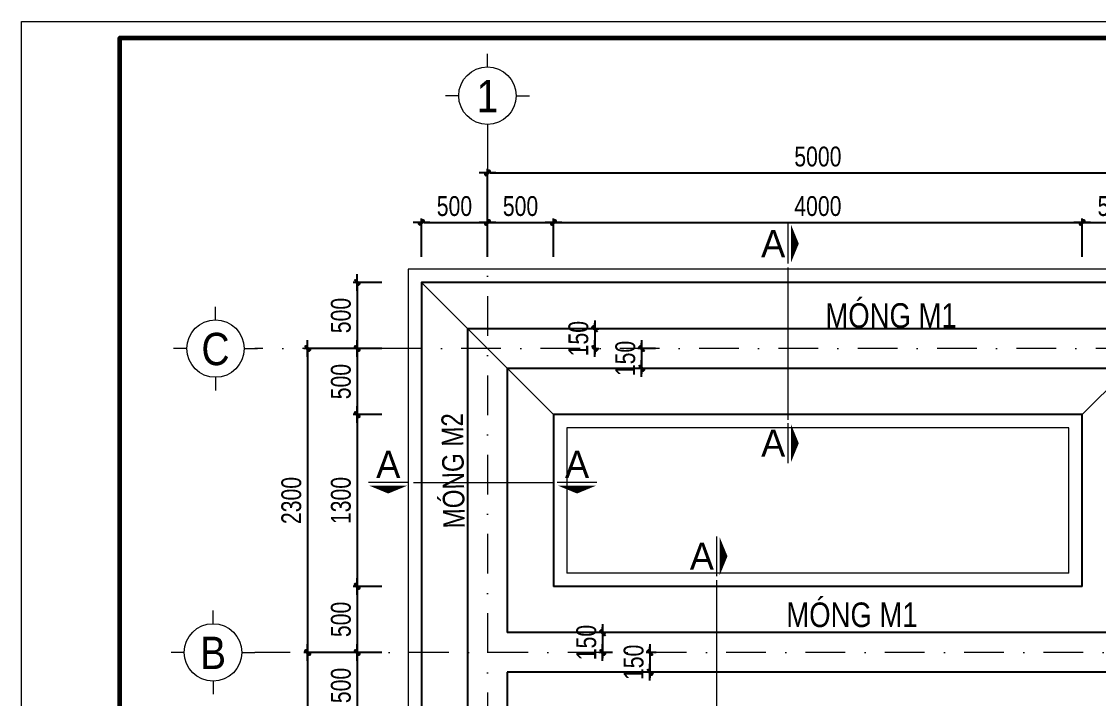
# Model space of a CAD drawing. Header units: millimetres. Extents: x 3293446 to 3468331, y 133678 to 182883.
# Drawn here: x 3321973 to 3330122, y 159326 to 164450 of the extents above; entities that cross this region are included whole.
import ezdxf
from ezdxf.enums import TextEntityAlignment as Align

# ---------------------------------------------------------------- set-up
doc = ezdxf.new("R2010")
doc.units = ezdxf.units.MM
doc.header["$LTSCALE"] = 600
doc.header["$MEASUREMENT"] = 0
doc.header["$PDMODE"] = 32
doc.linetypes.add('DASHDOT', pattern=[1, 0.5, -0.25, 0, -0.25])
doc.linetypes.add('HIDDEN', pattern=[0.375, 0.25, -0.125])
doc.layers.get('0').update_dxf_attribs({"lineweight": 0})
doc.layers.get('Defpoints').update_dxf_attribs({"lineweight": 0})
doc.layers.add('DIM', color=1, linetype='Continuous')
for name, color, linetype, lineweight in [('Khungten_LCDI', 7, 'Continuous', 5), ('LC Dim', 8, 'Continuous', 18), ('LC ISO', 153, 'Continuous', 13), ('LC Khac', 4, 'Continuous', 9), ('LC MANH DUT', 35, 'HIDDEN', 5), ('LC Net manh', 239, 'Continuous', 5), ('LC Net thay', 7, 'Continuous', 25), ('LC Net truc', 79, 'DASHDOT', 13), ('LC Text1', 3, 'Continuous', 20), ('LC Text2', 7, 'Continuous', 18)]:
    doc.layers.add(name, color=color, linetype=linetype, lineweight=lineweight)
doc.styles.add('HOATBIF', font='hoatbif.shx', dxfattribs={"width": 0.8})
doc.styles.add('Khungten', font='VHAVAN.TTF', dxfattribs={"width": 0.9, "height": 5000})
doc.styles.add('LC 1', font='VHAVANB.TTF')
doc.styles.add('T2', font='VHARIAL.TTF', dxfattribs={"width": 0.8})
doc.styles.add('Title', font='VHBLACK.TTF', dxfattribs={"width": 0.8})
doc.dimstyles.new('Copy of 1-100 (1- 60)', dxfattribs={"dimscale": 60, "dimtxt": 2.5, "dimasz": 0.35, "dimexe": 0.5, "dimexo": 0, "dimgap": 0.8, "dimtad": 1, "dimdec": 0, "dimzin": 0, "dimdsep": 46, "dimtxsty": 'HOATBIF', "dimblk1": 'DOT', "dimblk2": 'DOT', "dimsah": 1, "dimcen": -1, "dimdle": 1, "dimclrd": 256, "dimclre": 256, "dimclrt": 4, "dimadec": 3, "dimazin": 2, "dimtfac": 0.333333, "dimtdec": 0, "dimtix": 1, "dimtmove": 2, "dimatfit": 3, "dimldrblk": 'DOT', "dimfxl": 1, "dimtvp": 0.833333, "dimtolj": 1, "dimtzin": 0, "dimarcsym": 0})

# ---------------------------------------------------------------- blocks, each defined once
blk = doc.blocks.new('lcdi fix')
at = {"layer": 'Defpoints', "lineweight": 0}
blk.add_lwpolyline([(-1200, -14850), (-1200, 14850), (40800, 14850), (40800, -14850)], close=True, dxfattribs=at)
at = {"layer": 'Khungten_LCDI', "color": 5, "lineweight": 60}
blk.add_lwpolyline([(0, -14650), (0, 14650), (40600, 14650), (40600, -14650)], close=True, dxfattribs=at)
at = {"color": 7, "style": 'Khungten', "width": 0.8}
for tag, p in [('REVISION', (39499, -10746)), ('NGAYHT', (39546, -11609))]:
    blk.add_attdef(tag, text='', height=200, dxfattribs=at).set_placement(p, align=Align.CENTER)
at = {"layer": 'LC Text1', "style": 'Title', "width": 3.882085}
for tag, p, p2 in [('TENBANVE1', (36913, -8886), (40339, -8886)), ('TENBANVE2', (36913, -9562), (40339, -9562))]:
    blk.add_attdef(tag, text='', height=250, dxfattribs=at).set_placement(p, p2, align=Align.FIT)
at = {"layer": 'LC Text1', "style": 'Title', "width": 0.7}
blk.add_attdef('SOBANVE', text='', height=250, dxfattribs=at).set_placement((39562, -13896), align=Align.CENTER)
blk = doc.blocks.new('TTRUC')
at = {"layer": 'LC ISO'}
for p, q in [((0, 6.95), (0, 10.13)), ((-6.95, 0), (-10.13, 0)), ((6.95, 0), (10.13, 0)), ((0, -6.95), (0, -10.13))]:
    blk.add_line(p, q, dxfattribs=at)
at = {"layer": 'LC Net manh'}
blk.add_circle((0, 0), 6.95, dxfattribs=at)
blk = doc.blocks.new('*U99')
at = {"layer": 'LC Khac', "color": 1, "ltscale": 2}
for p, q in [((0, 485), (0, 0)), ((0, -1948), (0, -2433))]:
    blk.add_line(p, q, dxfattribs=at)
for points in [[(134, 243, 0, 471, 0), (37, 243, 275, 275, 0)], [(134, -2191, 0, 471, 0), (37, -2191, 275, 275, 0)]]:
    blk.add_lwpolyline(points, format="xyseb", dxfattribs=at)
at = {"layer": 'LC MANH DUT', "ltscale": 200}
blk.add_line((0, -49), (0, -1904), dxfattribs=at)
at = {"ltscale": 2, "style": 'LC 1'}
for p in [(-179, 243), (-179, -2191)]:
    blk.add_attdef('LC', text='', height=330, dxfattribs=at).set_placement(p, align=Align.MIDDLE_CENTER)
blk = doc.blocks.new('DOT')
at = {"layer": 'DIM'}
for p, q in [((-3, 0), (3, 0)), ((-1, -1), (1, 1))]:
    blk.add_line(p, q, dxfattribs=at)
blk.add_lwpolyline([(0.5, 1), (-1, -0.5), (-0.5, -1), (1, 0.5)], close=True, dxfattribs=at)
blk = doc.blocks.new('*D101')
at = {"layer": 'Defpoints', "color": 0, "transparency": 16777216}
for p in [(3325998.5, 162928.9), (3325498.5, 162669.7), (3325998.5, 162669.7)]:
    blk.add_point(p, dxfattribs=at)
at = {"layer": 'LC Dim', "lineweight": -2, "transparency": 16777216}
for p, q in [((3325498.5, 162669.7), (3325498.5, 162958.9)), ((3325519.5, 162928.9), (3325977.5, 162928.9)), ((3325998.5, 162669.7), (3325998.5, 162958.9))]:
    blk.add_line(p, q, dxfattribs=at)
at = {"layer": 'LC Dim', "lineweight": -2, "transparency": 16777216, "xscale": 21, "yscale": 21, "zscale": 21, "rotation": 180}
blk.add_blockref('DOT', (3325498.5, 162928.9), dxfattribs=at)
at = {"layer": 'LC Dim', "lineweight": -2, "transparency": 16777216, "xscale": 21, "yscale": 21, "zscale": 21}
blk.add_blockref('DOT', (3325998.5, 162928.9), dxfattribs=at)
at = {"layer": 'LC Dim', "color": 4, "transparency": 16777216, "insert": (3325748.5, 163051.9), "char_height": 150, "attachment_point": 5, "style": 'HOATBIF'}
blk.add_mtext('\\A1;500', dxfattribs=at)
blk = doc.blocks.new('_Dot')
at = {"color": 0, "linetype": 'ByBlock', "lineweight": -2}
blk.add_line((-0.5, 0), (-1, 0), dxfattribs=at)
at = {"color": 0, "linetype": 'ByBlock', "const_width": 0.5}
blk.add_lwpolyline([(-0.25, 0, 1), (0.25, 0, 1)], format="xyb", close=True, dxfattribs=at)
blk = doc.blocks.new('*D102')
at = {"layer": 'Defpoints', "color": 0, "transparency": 16777216}
for p in [(3329998.5, 162928.9), (3325998.5, 162669.7), (3329998.5, 162669.7)]:
    blk.add_point(p, dxfattribs=at)
at = {"layer": 'LC Dim', "lineweight": -2, "transparency": 16777216}
for p, q in [((3325998.5, 162669.7), (3325998.5, 162958.9)), ((3326019.5, 162928.9), (3329977.5, 162928.9)), ((3329998.5, 162669.7), (3329998.5, 162958.9))]:
    blk.add_line(p, q, dxfattribs=at)
at = {"layer": 'LC Dim', "lineweight": -2, "transparency": 16777216, "xscale": 21, "yscale": 21, "zscale": 21, "rotation": 180}
blk.add_blockref('DOT', (3325998.5, 162928.9), dxfattribs=at)
at = {"layer": 'LC Dim', "lineweight": -2, "transparency": 16777216, "xscale": 21, "yscale": 21, "zscale": 21}
blk.add_blockref('DOT', (3329998.5, 162928.9), dxfattribs=at)
at = {"layer": 'LC Dim', "color": 4, "transparency": 16777216, "insert": (3327998.5, 163051.9), "char_height": 150, "attachment_point": 5, "style": 'HOATBIF'}
blk.add_mtext('\\A1;4000', dxfattribs=at)
blk = doc.blocks.new('*D103')
at = {"layer": 'Defpoints', "color": 0, "transparency": 16777216}
for p in [(3330498.5, 162928.9), (3329998.5, 162669.7), (3330498.5, 162669.7)]:
    blk.add_point(p, dxfattribs=at)
at = {"layer": 'LC Dim', "lineweight": -2, "transparency": 16777216}
for p, q in [((3329998.5, 162669.7), (3329998.5, 162958.9)), ((3330019.5, 162928.9), (3330477.5, 162928.9)), ((3330498.5, 162669.7), (3330498.5, 162958.9))]:
    blk.add_line(p, q, dxfattribs=at)
at = {"layer": 'LC Dim', "lineweight": -2, "transparency": 16777216, "xscale": 21, "yscale": 21, "zscale": 21, "rotation": 180}
blk.add_blockref('DOT', (3329998.5, 162928.9), dxfattribs=at)
at = {"layer": 'LC Dim', "lineweight": -2, "transparency": 16777216, "xscale": 21, "yscale": 21, "zscale": 21}
blk.add_blockref('DOT', (3330498.5, 162928.9), dxfattribs=at)
at = {"layer": 'LC Dim', "color": 4, "transparency": 16777216, "insert": (3330248.5, 163051.9), "char_height": 150, "attachment_point": 5, "style": 'HOATBIF'}
blk.add_mtext('\\A1;500', dxfattribs=at)
blk = doc.blocks.new('*D104')
at = {"layer": 'Defpoints', "color": 0, "transparency": 16777216}
for p in [(3330498.5, 163303.9), (3325498.5, 162669.7), (3330498.5, 162669.7)]:
    blk.add_point(p, dxfattribs=at)
at = {"layer": 'LC Dim', "lineweight": -2, "transparency": 16777216}
for p, q in [((3325498.5, 162669.7), (3325498.5, 163333.9)), ((3325519.5, 163303.9), (3330477.5, 163303.9)), ((3330498.5, 162669.7), (3330498.5, 163333.9))]:
    blk.add_line(p, q, dxfattribs=at)
at = {"layer": 'LC Dim', "lineweight": -2, "transparency": 16777216, "xscale": 21, "yscale": 21, "zscale": 21, "rotation": 180}
blk.add_blockref('DOT', (3325498.5, 163303.9), dxfattribs=at)
at = {"layer": 'LC Dim', "lineweight": -2, "transparency": 16777216, "xscale": 21, "yscale": 21, "zscale": 21}
blk.add_blockref('DOT', (3330498.5, 163303.9), dxfattribs=at)
at = {"layer": 'LC Dim', "color": 4, "transparency": 16777216, "insert": (3327998.5, 163426.9), "char_height": 150, "attachment_point": 5, "style": 'HOATBIF'}
blk.add_mtext('\\A1;5000', dxfattribs=at)
blk = doc.blocks.new('*D105')
at = {"layer": 'Defpoints', "color": 0, "transparency": 16777216}
for p in [(3324699.5, 161974.5), (3324512.7766, 161474.5), (3324699.5, 161474.5)]:
    blk.add_point(p, dxfattribs=at)
at = {"layer": 'LC Dim', "lineweight": -2, "transparency": 16777216}
for p, q in [((3324699.5, 161974.5), (3324482.7766, 161974.5)), ((3324512.7766, 161953.5), (3324512.7766, 161495.5)), ((3324699.5, 161474.5), (3324482.7766, 161474.5))]:
    blk.add_line(p, q, dxfattribs=at)
at = {"layer": 'LC Dim', "lineweight": -2, "transparency": 16777216, "xscale": 21, "yscale": 21, "zscale": 21}
for p, rotation in [((3324512.7766, 161974.5), 90), ((3324512.7766, 161474.5), 270)]:
    blk.add_blockref('DOT', p, dxfattribs=dict(at, rotation=rotation))
at = {"layer": 'LC Dim', "color": 4, "transparency": 16777216, "insert": (3324389.7766, 161724.5), "char_height": 150, "attachment_point": 5, "rotation": 90, "style": 'HOATBIF'}
blk.add_mtext('\\A1;500', dxfattribs=at)
blk = doc.blocks.new('*D106')
at = {"layer": 'Defpoints', "color": 0, "transparency": 16777216}
for p in [(3324699.5, 161474.5), (3324512.7766, 160174.5), (3324699.5, 160174.5)]:
    blk.add_point(p, dxfattribs=at)
at = {"layer": 'LC Dim', "lineweight": -2, "transparency": 16777216}
for p, q in [((3324699.5, 161474.5), (3324482.7766, 161474.5)), ((3324512.7766, 161453.5), (3324512.7766, 160195.5)), ((3324699.5, 160174.5), (3324482.7766, 160174.5))]:
    blk.add_line(p, q, dxfattribs=at)
at = {"layer": 'LC Dim', "lineweight": -2, "transparency": 16777216, "xscale": 21, "yscale": 21, "zscale": 21}
for p, rotation in [((3324512.7766, 161474.5), 90), ((3324512.7766, 160174.5), 270)]:
    blk.add_blockref('DOT', p, dxfattribs=dict(at, rotation=rotation))
at = {"layer": 'LC Dim', "color": 4, "transparency": 16777216, "insert": (3324389.7766, 160824.5), "char_height": 150, "attachment_point": 5, "rotation": 90, "style": 'HOATBIF'}
blk.add_mtext('\\A1;1300', dxfattribs=at)
blk = doc.blocks.new('*D107')
at = {"layer": 'Defpoints', "color": 0, "transparency": 16777216}
for p in [(3324699.5, 160174.5), (3324512.7766, 159674.5), (3324699.5, 159674.5)]:
    blk.add_point(p, dxfattribs=at)
at = {"layer": 'LC Dim', "lineweight": -2, "transparency": 16777216}
for p, q in [((3324699.5, 160174.5), (3324482.7766, 160174.5)), ((3324512.7766, 160153.5), (3324512.7766, 159695.5)), ((3324699.5, 159674.5), (3324482.7766, 159674.5))]:
    blk.add_line(p, q, dxfattribs=at)
at = {"layer": 'LC Dim', "lineweight": -2, "transparency": 16777216, "xscale": 21, "yscale": 21, "zscale": 21}
for p, rotation in [((3324512.7766, 160174.5), 90), ((3324512.7766, 159674.5), 270)]:
    blk.add_blockref('DOT', p, dxfattribs=dict(at, rotation=rotation))
at = {"layer": 'LC Dim', "color": 4, "transparency": 16777216, "insert": (3324389.7766, 159924.5), "char_height": 150, "attachment_point": 5, "rotation": 90, "style": 'HOATBIF'}
blk.add_mtext('\\A1;500', dxfattribs=at)
blk = doc.blocks.new('*D108')
at = {"layer": 'Defpoints', "color": 0, "transparency": 16777216}
for p in [(3324699.5, 159674.5), (3324512.7766, 159174.5), (3324699.5, 159174.5)]:
    blk.add_point(p, dxfattribs=at)
at = {"layer": 'LC Dim', "lineweight": -2, "transparency": 16777216}
for p, q in [((3324699.5, 159674.5), (3324482.7766, 159674.5)), ((3324512.7766, 159653.5), (3324512.7766, 159195.5)), ((3324699.5, 159174.5), (3324482.7766, 159174.5))]:
    blk.add_line(p, q, dxfattribs=at)
at = {"layer": 'LC Dim', "lineweight": -2, "transparency": 16777216, "xscale": 21, "yscale": 21, "zscale": 21}
for p, rotation in [((3324512.7766, 159674.5), 90), ((3324512.7766, 159174.5), 270)]:
    blk.add_blockref('DOT', p, dxfattribs=dict(at, rotation=rotation))
at = {"layer": 'LC Dim', "color": 4, "transparency": 16777216, "insert": (3324389.7766, 159424.5), "char_height": 150, "attachment_point": 5, "rotation": 90, "style": 'HOATBIF'}
blk.add_mtext('\\A1;500', dxfattribs=at)
blk = doc.blocks.new('*D111')
at = {"layer": 'Defpoints', "color": 0, "transparency": 16777216}
for p in [(3324699.5, 161974.5), (3324137.7766, 159674.5), (3324699.5, 159674.5)]:
    blk.add_point(p, dxfattribs=at)
at = {"layer": 'LC Dim', "lineweight": -2, "transparency": 16777216}
for p, q in [((3324699.5, 161974.5), (3324107.7766, 161974.5)), ((3324137.7766, 161953.5), (3324137.7766, 159695.5)), ((3324699.5, 159674.5), (3324107.7766, 159674.5))]:
    blk.add_line(p, q, dxfattribs=at)
at = {"layer": 'LC Dim', "lineweight": -2, "transparency": 16777216, "xscale": 21, "yscale": 21, "zscale": 21}
for p, rotation in [((3324137.7766, 161974.5), 90), ((3324137.7766, 159674.5), 270)]:
    blk.add_blockref('DOT', p, dxfattribs=dict(at, rotation=rotation))
at = {"layer": 'LC Dim', "color": 4, "transparency": 16777216, "insert": (3324014.7766, 160824.5), "char_height": 150, "attachment_point": 5, "rotation": 90, "style": 'HOATBIF'}
blk.add_mtext('\\A1;2300', dxfattribs=at)
blk = doc.blocks.new('*D112')
at = {"layer": 'Defpoints', "color": 0, "transparency": 16777216}
for p in [(3324699.5, 159674.5), (3324137.7766, 157374.5), (3324699.5, 157374.5)]:
    blk.add_point(p, dxfattribs=at)
at = {"layer": 'LC Dim', "lineweight": -2, "transparency": 16777216}
for p, q in [((3324699.5, 159674.5), (3324107.7766, 159674.5)), ((3324137.7766, 159653.5), (3324137.7766, 157395.5)), ((3324699.5, 157374.5), (3324107.7766, 157374.5))]:
    blk.add_line(p, q, dxfattribs=at)
at = {"layer": 'LC Dim', "lineweight": -2, "transparency": 16777216, "xscale": 21, "yscale": 21, "zscale": 21}
for p, rotation in [((3324137.7766, 159674.5), 90), ((3324137.7766, 157374.5), 270)]:
    blk.add_blockref('DOT', p, dxfattribs=dict(at, rotation=rotation))
at = {"layer": 'LC Dim', "color": 4, "transparency": 16777216, "insert": (3324014.7766, 158524.5), "char_height": 150, "attachment_point": 5, "rotation": 90, "style": 'HOATBIF'}
blk.add_mtext('\\A1;2300', dxfattribs=at)
blk = doc.blocks.new('*D125')
at = {"layer": 'Defpoints', "color": 0, "transparency": 16777216}
for p in [(3326310, 162124.5), (3326310, 161974.5), (3326310, 161974.5)]:
    blk.add_point(p, dxfattribs=at)
at = {"layer": 'LC Dim', "lineweight": -2, "transparency": 16777216}
for p, q in [((3326310, 162145.5), (3326310, 162166.5)), ((3326310, 162124.5), (3326340, 162124.5)), ((3326310, 162124.5), (3326310, 161974.5)), ((3326310, 161974.5), (3326340, 161974.5)), ((3326310, 161953.5), (3326310, 161932.5))]:
    blk.add_line(p, q, dxfattribs=at)
at = {"layer": 'LC Dim', "lineweight": -2, "transparency": 16777216, "xscale": 21, "yscale": 21, "zscale": 21}
for p, rotation in [((3326310, 162124.5), 270), ((3326310, 161974.5), 90)]:
    blk.add_blockref('DOT', p, dxfattribs=dict(at, rotation=rotation))
at = {"layer": 'LC Dim', "color": 4, "transparency": 16777216, "insert": (3326187, 162049.5), "char_height": 150, "attachment_point": 5, "rotation": 90, "style": 'HOATBIF'}
blk.add_mtext('\\A1;150', dxfattribs=at)
blk = doc.blocks.new('*D126')
at = {"layer": 'Defpoints', "color": 0, "transparency": 16777216}
for p in [(3326770, 161974.5), (3326665, 161824.5), (3326770, 161824.5)]:
    blk.add_point(p, dxfattribs=at)
at = {"layer": 'LC Dim', "lineweight": -2, "transparency": 16777216}
for p, q in [((3326665, 161995.5), (3326665, 162016.5)), ((3326770, 161974.5), (3326635, 161974.5)), ((3326665, 161974.5), (3326665, 161824.5)), ((3326770, 161824.5), (3326635, 161824.5)), ((3326665, 161803.5), (3326665, 161782.5))]:
    blk.add_line(p, q, dxfattribs=at)
at = {"layer": 'LC Dim', "lineweight": -2, "transparency": 16777216, "xscale": 21, "yscale": 21, "zscale": 21}
for p, rotation in [((3326665, 161974.5), 270), ((3326665, 161824.5), 90)]:
    blk.add_blockref('DOT', p, dxfattribs=dict(at, rotation=rotation))
at = {"layer": 'LC Dim', "color": 4, "transparency": 16777216, "insert": (3326542, 161899.5), "char_height": 150, "attachment_point": 5, "rotation": 90, "style": 'HOATBIF'}
blk.add_mtext('\\A1;150', dxfattribs=at)
blk = doc.blocks.new('*D127')
at = {"layer": 'Defpoints', "color": 0, "transparency": 16777216}
for p in [(3326443.5, 159824.5), (3326370, 159674.5), (3326443.5, 159674.5)]:
    blk.add_point(p, dxfattribs=at)
at = {"layer": 'LC Dim', "lineweight": -2, "transparency": 16777216}
for p, q in [((3326443.5, 159824.5), (3326340, 159824.5)), ((3326370, 159845.5), (3326370, 159866.5)), ((3326370, 159824.5), (3326370, 159674.5)), ((3326443.5, 159674.5), (3326340, 159674.5)), ((3326370, 159653.5), (3326370, 159632.5))]:
    blk.add_line(p, q, dxfattribs=at)
at = {"layer": 'LC Dim', "lineweight": -2, "transparency": 16777216, "xscale": 21, "yscale": 21, "zscale": 21}
for p, rotation in [((3326370, 159824.5), 270), ((3326370, 159674.5), 90)]:
    blk.add_blockref('DOT', p, dxfattribs=dict(at, rotation=rotation))
at = {"layer": 'LC Dim', "color": 4, "transparency": 16777216, "insert": (3326247, 159749.5), "char_height": 150, "attachment_point": 5, "rotation": 90, "style": 'HOATBIF'}
blk.add_mtext('\\A1;150', dxfattribs=at)
blk = doc.blocks.new('*D128')
at = {"layer": 'Defpoints', "color": 0, "transparency": 16777216}
for p in [(3326776, 159674.5), (3326724.5, 159524.5), (3326728, 159524.5)]:
    blk.add_point(p, dxfattribs=at)
at = {"layer": 'LC Dim', "lineweight": -2, "transparency": 16777216}
for p, q in [((3326728, 159695.5), (3326728, 159716.5)), ((3326776, 159674.5), (3326698, 159674.5)), ((3326728, 159674.5), (3326728, 159524.5)), ((3326724.5, 159524.5), (3326758, 159524.5)), ((3326728, 159503.5), (3326728, 159482.5))]:
    blk.add_line(p, q, dxfattribs=at)
at = {"layer": 'LC Dim', "lineweight": -2, "transparency": 16777216, "xscale": 21, "yscale": 21, "zscale": 21}
for p, rotation in [((3326728, 159674.5), 270), ((3326728, 159524.5), 90)]:
    blk.add_blockref('DOT', p, dxfattribs=dict(at, rotation=rotation))
at = {"layer": 'LC Dim', "color": 4, "transparency": 16777216, "insert": (3326605, 159599.5), "char_height": 150, "attachment_point": 5, "rotation": 90, "style": 'HOATBIF'}
blk.add_mtext('\\A1;150', dxfattribs=at)
blk = doc.blocks.new('*D140')
at = {"layer": 'Defpoints', "color": 0, "transparency": 16777216}
for p in [(3325498.5, 162928.9), (3324998.5, 162669.7), (3325498.5, 162669.7)]:
    blk.add_point(p, dxfattribs=at)
at = {"layer": 'LC Dim', "lineweight": -2, "transparency": 16777216}
for p, q in [((3324998.5, 162669.7), (3324998.5, 162958.9)), ((3325019.5, 162928.9), (3325477.5, 162928.9)), ((3325498.5, 162669.7), (3325498.5, 162958.9))]:
    blk.add_line(p, q, dxfattribs=at)
at = {"layer": 'LC Dim', "lineweight": -2, "transparency": 16777216, "xscale": 21, "yscale": 21, "zscale": 21, "rotation": 180}
blk.add_blockref('DOT', (3324998.5, 162928.9), dxfattribs=at)
at = {"layer": 'LC Dim', "lineweight": -2, "transparency": 16777216, "xscale": 21, "yscale": 21, "zscale": 21}
blk.add_blockref('DOT', (3325498.5, 162928.9), dxfattribs=at)
at = {"layer": 'LC Dim', "color": 4, "transparency": 16777216, "insert": (3325248.5, 163051.9), "char_height": 150, "attachment_point": 5, "style": 'HOATBIF'}
blk.add_mtext('\\A1;500', dxfattribs=at)
blk = doc.blocks.new('*D142')
at = {"layer": 'Defpoints', "color": 0, "transparency": 16777216}
for p in [(3324699.5, 162474.5), (3324512.8, 161974.5), (3324699.5, 161974.5)]:
    blk.add_point(p, dxfattribs=at)
at = {"layer": 'LC Dim', "lineweight": -2, "transparency": 16777216}
for p, q in [((3324699.5, 162474.5), (3324482.8, 162474.5)), ((3324512.8, 162453.5), (3324512.8, 161995.5)), ((3324699.5, 161974.5), (3324482.8, 161974.5))]:
    blk.add_line(p, q, dxfattribs=at)
at = {"layer": 'LC Dim', "lineweight": -2, "transparency": 16777216, "xscale": 21, "yscale": 21, "zscale": 21}
for p, rotation in [((3324512.8, 162474.5), 90), ((3324512.8, 161974.5), 270)]:
    blk.add_blockref('DOT', p, dxfattribs=dict(at, rotation=rotation))
at = {"layer": 'LC Dim', "color": 4, "transparency": 16777216, "insert": (3324389.8, 162224.5), "char_height": 150, "attachment_point": 5, "rotation": 90, "style": 'HOATBIF'}
blk.add_mtext('\\A1;500', dxfattribs=at)

msp = doc.modelspace()

# ---------------------------------------------------------------- linework, layer by layer
at = {"layer": 'LC Khac', "color": 1, "ltscale": 2}
for p, q in [((3324898.5, 160960.5), (3324597.2, 160960.5)), ((3326327, 160960.5), (3326025.7, 160960.5))]:
    msp.add_line(p, q, dxfattribs=at)
for points in [[(3324747.8, 160877.3, 0, 292.6, 0), (3324747.8, 160937.8, 170.7, 170.7, 0)], [(3326176.3, 160877.3, 0, 292.6, 0), (3326176.3, 160937.8, 170.7, 170.7, 0)]]:
    msp.add_lwpolyline(points, format="xyseb", dxfattribs=at)
at = {"layer": 'LC MANH DUT', "ltscale": 300}
msp.add_line((3324939.6, 160960.5), (3325992.9, 160960.5), dxfattribs=at)
at = {"layer": 'LC Net manh', "ltscale": 0.5}
for p, q in [((3324998.5, 162474.5), (3325998.5, 161474.5)), ((3329998.5, 161474.5), (3330998.5, 162474.5))]:
    msp.add_line(p, q, dxfattribs=at)
at = {"layer": 'LC Net manh'}
msp.add_line((3329898.5, 160274.5), (3326098.5, 160274.5), dxfattribs=at)
msp.add_lwpolyline([(3324898.5, 156774.5), (3331098.5, 156774.5), (3331098.5, 162574.5), (3324898.5, 162574.5)], close=True, dxfattribs=at)
msp.add_lwpolyline([(3329898.5, 160274.5), (3329898.5, 161374.5), (3326098.5, 161374.5), (3326098.5, 160274.5)], dxfattribs=at)
at = {"layer": 'LC Net thay'}
for p, q in [((3325348.5, 162124.5), (3325348.5, 157224.5)), ((3330648.5, 162124.5), (3325348.5, 162124.5)), ((3325648.5, 161824.5), (3325648.5, 159824.5)), ((3330348.5, 161824.5), (3325648.5, 161824.5)), ((3329998.5, 160174.5), (3325998.5, 160174.5)), ((3330348.5, 159824.5), (3325648.5, 159824.5)), ((3330348.5, 159524.5), (3325648.5, 159524.5)), ((3325648.5, 159524.5), (3325648.5, 157524.5))]:
    msp.add_line(p, q, dxfattribs=at)
msp.add_lwpolyline([(3324998.5, 156874.5), (3330998.5, 156874.5), (3330998.5, 162474.5), (3324998.5, 162474.5)], close=True, dxfattribs=at)
msp.add_lwpolyline([(3329998.5, 160174.5), (3329998.5, 161474.5), (3325998.5, 161474.5), (3325998.5, 160174.5)], dxfattribs=at)
at = {"layer": 'LC Net truc'}
for p, q in [((3325498.5, 163571.5), (3325498.5, 155562)), ((3332201, 161974.5), (3323739, 161974.5)), ((3332406.5, 159674.5), (3323739, 159674.5))]:
    msp.add_line(p, q, dxfattribs=at)

# ---------------------------------------------------------------- block references
ref = msp.add_blockref('*U99', (3327771, 162617.8), dxfattribs=dict(xscale=0.6206639722544331, yscale=0.6206639722544331, zscale=0.6206639722544331))
ref.add_attrib('LC', 'A', dxfattribs={"ltscale": 2, "height": 204.8, "style": 'LC 1'}).set_placement((3327660.2, 161258.2), align=Align.MIDDLE_CENTER)
ref.add_attrib('LC', 'A', dxfattribs={"ltscale": 2, "height": 204.8, "style": 'LC 1'}).set_placement((3327660.2, 162768.5), align=Align.MIDDLE_CENTER)
ref = msp.add_blockref('*U99', (3327231.5, 160251.8), dxfattribs=dict(xscale=0.6206639722544331, yscale=0.6206639722544331, zscale=0.6206639722544331))
ref.add_attrib('LC', 'A', dxfattribs={"ltscale": 2, "height": 204.8, "style": 'LC 1'}).set_placement((3327120.7, 158892.2), align=Align.MIDDLE_CENTER)
ref.add_attrib('LC', 'A', dxfattribs={"ltscale": 2, "height": 204.8, "style": 'LC 1'}).set_placement((3327120.7, 160402.5), align=Align.MIDDLE_CENTER)
at = {"layer": 'LC ISO', "xscale": 31.2766291057588, "yscale": 31.2766291057588, "zscale": 31.2766291057588}
for p in [(3325498.5, 163888.4), (3323440.6, 161974.5), (3323422.1, 159674.5)]:
    msp.add_blockref('TTRUC', p, dxfattribs=at)
at = {"layer": 'LC Net thay', "xscale": 0.6206639722545443, "yscale": 0.6206639722545443, "zscale": 0.6206639722545443}
msp.add_blockref('lcdi fix', (3322717.8, 155232.7), dxfattribs=at)

# ---------------------------------------------------------------- texts
at = {"ltscale": 2, "style": 'LC 1'}
for p in [(3324747.8, 161098.4), (3326176.3, 161098.4)]:
    msp.add_attdef('A', text='B', height=204.8, dxfattribs=at).set_placement(p, align=Align.MIDDLE_CENTER)
at = {"layer": 'LC Text1', "ltscale": 0.2, "style": 'LC 1', "width": 0.9}
for s, p in [('1', (3325498.5, 163689.2)), ('c', (3323440.6, 161775.3)), ('b', (3323422.1, 159475.3))]:
    msp.add_text(s, height=244.9, dxfattribs=at).set_placement(p, align=Align.BOTTOM_CENTER)
at = {"layer": 'LC Text2', "style": 'T2', "width": 0.8}
for p in [(3328055, 162131.5), (3327759.5, 159866.5)]:
    msp.add_text('mãng m1', height=186.2, dxfattribs=at).set_placement(p)
msp.add_text('mãng m2', height=163.38, rotation=90.9833, dxfattribs=at).set_placement((3325327.5, 160615))

# ---------------------------------------------------------------- dimensions: what is measured, and where the dimension line sits
at = {"layer": 'LC Dim'}
for base, p1, p2, picture, middle in [((3330498.5, 163303.9), (3325498.5, 162669.7), (3330498.5, 162669.7), '*D104', (3327998.5, 163426.9)), ((3325498.5, 162928.9), (3324998.5, 162669.7), (3325498.5, 162669.7), '*D140', (3325248.5, 163051.9)), ((3325998.5, 162928.9), (3325498.5, 162669.7), (3325998.5, 162669.7), '*D101', (3325748.5, 163051.9)), ((3329998.5, 162928.9), (3325998.5, 162669.7), (3329998.5, 162669.7), '*D102', (3327998.5, 163051.9)), ((3330498.5, 162928.9), (3329998.5, 162669.7), (3330498.5, 162669.7), '*D103', (3330248.5, 163051.9))]:
    dim = msp.add_linear_dim(base=base, p1=p1, p2=p2, dimstyle='Copy of 1-100 (1- 60)', dxfattribs=at)
    dim.commit()
    dim.dimension.update_dxf_attribs({"geometry": picture, "text_midpoint": middle})
for base, p1, p2, picture, middle in [((3324512.8, 161974.5), (3324699.5, 162474.5), (3324699.5, 161974.5), '*D142', (3324389.8, 162224.5)), ((3326310, 161974.5), (3326310, 162124.5), (3326310, 161974.5), '*D125', (3326187, 162049.5)), ((3324137.8, 159674.5), (3324699.5, 161974.5), (3324699.5, 159674.5), '*D111', (3324014.8, 160824.5)), ((3324512.8, 161474.5), (3324699.5, 161974.5), (3324699.5, 161474.5), '*D105', (3324389.8, 161724.5)), ((3326665, 161824.5), (3326770, 161974.5), (3326770, 161824.5), '*D126', (3326542, 161899.5)), ((3324512.8, 160174.5), (3324699.5, 161474.5), (3324699.5, 160174.5), '*D106', (3324389.8, 160824.5)), ((3324512.8, 159674.5), (3324699.5, 160174.5), (3324699.5, 159674.5), '*D107', (3324389.8, 159924.5)), ((3326370, 159674.5), (3326443.5, 159824.5), (3326443.5, 159674.5), '*D127', (3326247, 159749.5)), ((3324137.8, 157374.5), (3324699.5, 159674.5), (3324699.5, 157374.5), '*D112', (3324014.8, 158524.5)), ((3324512.8, 159174.5), (3324699.5, 159674.5), (3324699.5, 159174.5), '*D108', (3324389.8, 159424.5)), ((3326728, 159524.5), (3326776, 159674.5), (3326724.5, 159524.5), '*D128', (3326605, 159599.5))]:
    dim = msp.add_linear_dim(base=base, p1=p1, p2=p2, angle=90, dimstyle='Copy of 1-100 (1- 60)', dxfattribs=at)
    dim.commit()
    dim.dimension.update_dxf_attribs({"geometry": picture, "text_midpoint": middle})

doc.saveas('drawing.dxf')
